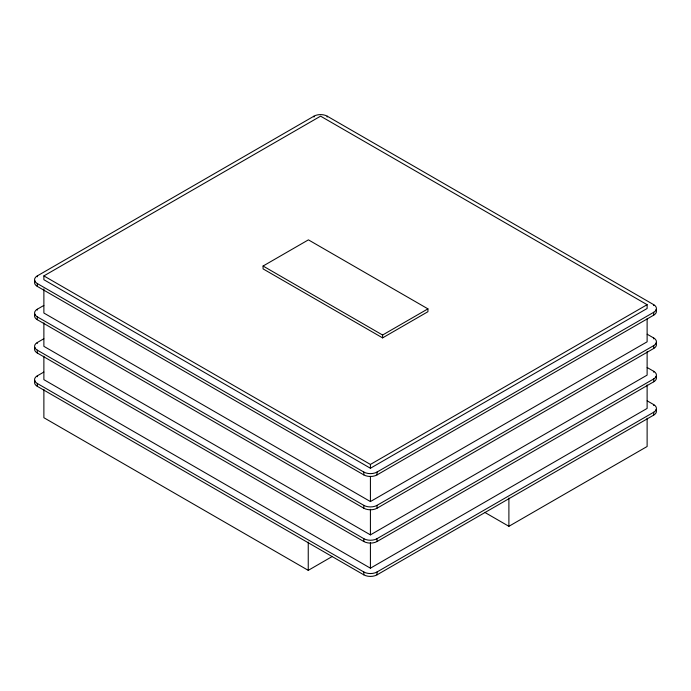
<?xml version="1.0" encoding="UTF-8"?>
<svg xmlns="http://www.w3.org/2000/svg" width="691" height="691" viewBox="0 0 691 691"><rect width="100%" height="100%" fill="white"/><g stroke="black" fill="none" stroke-linecap="round" stroke-linejoin="round"><path stroke-width="1.04" d="M37.279 286.376L37.279 283.526A9.329 5.381 0 0 1 37.279 275.908L313.982 116.157A9.329 5.381 0 0 1 327.171 116.157L653.721 304.688A9.329 5.381 0 0 1 653.721 312.297L653.721 315.156L377.018 474.907A9.329 5.381 0 0 1 363.829 474.907L37.279 286.376A9.329 5.381 0 0 1 34.991 280.943M43.878 275.908L320.581 116.157L647.122 304.688L647.122 308.497L370.419 468.248L43.878 279.717L43.878 275.908L370.419 464.438L647.122 304.688M656.009 343.03A9.329 5.381 0 0 1 653.721 348.463L377.018 508.222A9.329 5.381 0 0 1 363.829 508.222L37.279 319.691L37.279 316.832A9.329 5.381 0 0 1 37.279 309.223L43.827 305.448M656.009 376.336A9.329 5.381 0 0 1 653.721 381.778L377.018 541.528A9.329 5.381 0 0 1 363.829 541.528L37.279 353.006L37.279 350.147A9.329 5.381 0 0 1 37.279 342.537L43.827 338.754M656.009 409.651A9.329 5.381 0 0 1 653.721 415.092L377.018 574.843A9.329 5.381 0 0 1 363.829 574.843L37.279 386.312L37.279 383.462A9.329 5.381 0 0 1 37.279 375.844L43.827 372.069M263.072 266.026L308.411 239.855L427.928 308.86L427.928 311.71L382.589 337.882L263.072 268.885L263.072 266.026L382.589 335.031L427.928 308.86M37.279 283.526L363.829 472.057A9.329 5.381 0 0 0 377.018 472.057L653.721 312.297M43.878 288.873L43.878 313.032L370.419 501.562L647.122 341.803L647.122 318.698M37.279 316.832L363.829 505.363A9.329 5.381 0 0 0 377.018 505.363L653.721 345.612A9.329 5.381 0 0 0 653.721 337.994L647.191 334.228M43.878 389.456L43.878 417.718L308.246 570.351L332.406 556.402M43.878 322.887L43.878 346.338L370.419 534.869L647.122 375.118L647.122 351.667M37.279 350.147L363.829 538.678A9.329 5.381 0 0 0 377.018 538.678L653.721 378.918A9.329 5.381 0 0 0 653.721 371.309L647.191 367.534M43.878 356.202L43.878 379.653L370.419 568.183L647.122 408.424L647.122 384.973M37.279 383.462L363.829 571.984A9.329 5.381 0 0 0 377.018 571.984L653.721 412.233A9.329 5.381 0 0 0 653.721 404.624L647.191 400.849M484.762 512.377L508.896 526.309L647.122 446.498L647.122 418.228M653.721 304.688L653.721 305.577M653.721 337.994L653.721 338.892M653.721 345.612L653.721 348.463M653.721 371.309L653.721 372.199M653.721 378.918L653.721 381.778M653.721 404.624L653.721 405.513M653.721 412.233L653.721 415.092M508.896 498.038L508.896 526.309M382.589 335.031L382.589 337.882M377.018 472.057L377.018 474.907M377.018 505.363L377.018 508.222M377.018 538.678L377.018 541.528M377.018 571.984L377.018 574.843M370.419 464.438L370.419 468.248M370.419 476.349L370.419 501.562M370.419 509.284L370.419 534.869M370.419 542.599L370.419 568.183M363.829 472.057L363.829 474.907M363.829 505.363L363.829 508.222M363.829 538.678L363.829 541.528M363.829 571.984L363.829 574.843M327.171 116.157L327.171 117.047M313.982 116.157L313.982 117.047M308.246 542.09L308.246 570.351M37.279 275.908L37.279 276.806M37.279 309.223L37.279 310.112M37.279 342.537L37.279 343.427M37.279 375.844L37.279 376.733M37.279 386.312A9.329 5.381 0 0 1 34.991 380.871M37.279 353.006A9.329 5.381 0 0 1 34.991 347.564M37.279 319.691A9.329 5.381 0 0 1 34.991 314.25M656.009 309.715A9.329 5.381 0 0 1 653.721 315.156"/></g></svg>
